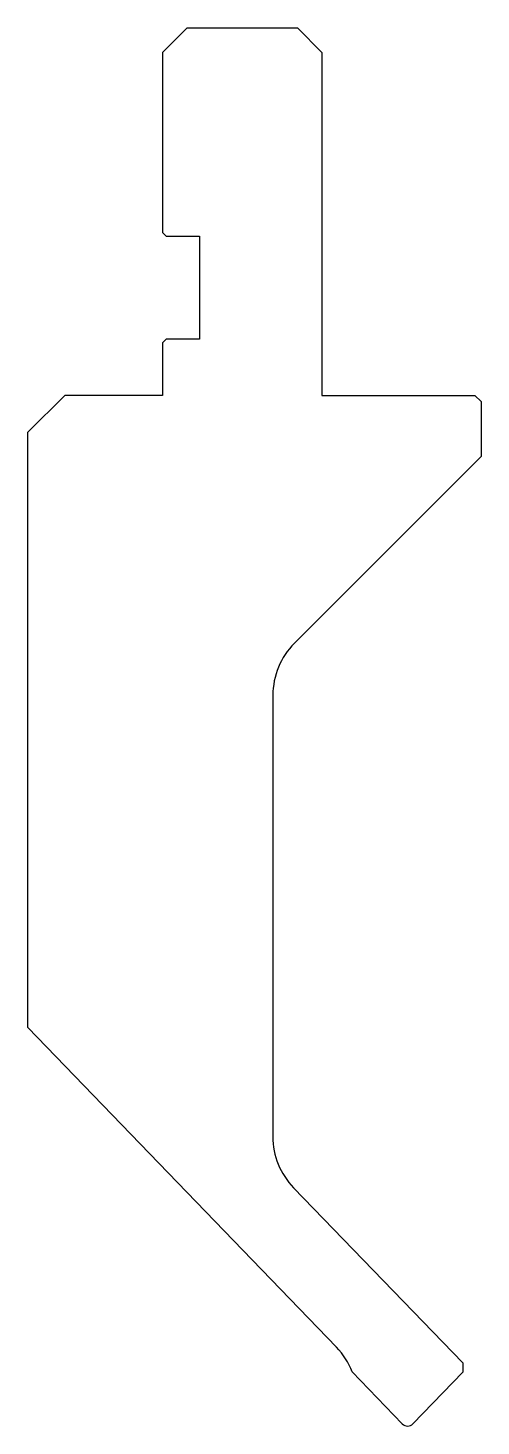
# Model space of a CAD drawing. Header units: metres. Extents: x 27 to 64, y -29 to 85.
import ezdxf

# ---------------------------------------------------------------- set-up
doc = ezdxf.new("R2010")
doc.units = ezdxf.units.M

msp = doc.modelspace()

# ---------------------------------------------------------------- linework, layer by layer
for p, q in [((39.974229, 84.786116), (37.974229, 82.786116)), ((39.974229, 84.786116), (48.974229, 84.786116)), ((50.974229, 82.786116), (48.974229, 84.786116)), ((37.974229, 82.786116), (37.974229, 68.086116)), ((50.974229, 82.786116), (50.974229, 54.786116)), ((37.974229, 68.086116), (38.274229, 67.786116)), ((38.274229, 67.786116), (40.974229, 67.786116)), ((40.974229, 67.786116), (40.974229, 59.386116)), ((38.274229, 59.386116), (37.974229, 59.086116)), ((40.974229, 59.386116), (38.274229, 59.386116)), ((37.974229, 59.086116), (37.974229, 54.786116)), ((29.974229, 54.786116), (26.974229, 51.786116)), ((37.974229, 54.786116), (29.974229, 54.786116)), ((50.974229, 54.786116), (63.474229, 54.786116)), ((63.974229, 54.286116), (63.474229, 54.786116)), ((63.974229, 54.286116), (63.974229, 49.786116)), ((26.974229, 3.163257), (26.974229, 51.786116)), ((63.974229, 49.786116), (48.731588, 34.543476)), ((46.974229, 30.300835), (46.974229, -5.734726)), ((52.168268, -22.925934), (26.974229, 3.163257)), ((48.65819, -9.902677), (62.474229, -24.209604)), ((57.542625, -29.180679), (53.455497, -24.948334)), ((62.474229, -24.967731), (58.405833, -29.180679)), ((62.474229, -24.209604), (62.474229, -24.967731))]:
    msp.add_line(p, q)
for centre, radius, start, end in [((52.974229, 30.300835), 6, 135, 180), ((52.974229, -5.734726), 6, 180, 224), ((47.852229, -27.093884), 6, 20.952362, 44), ((57.974229, -28.763884), 0.6, 224, 316)]:
    msp.add_arc(centre, radius, start, end)

doc.saveas('drawing.dxf')
